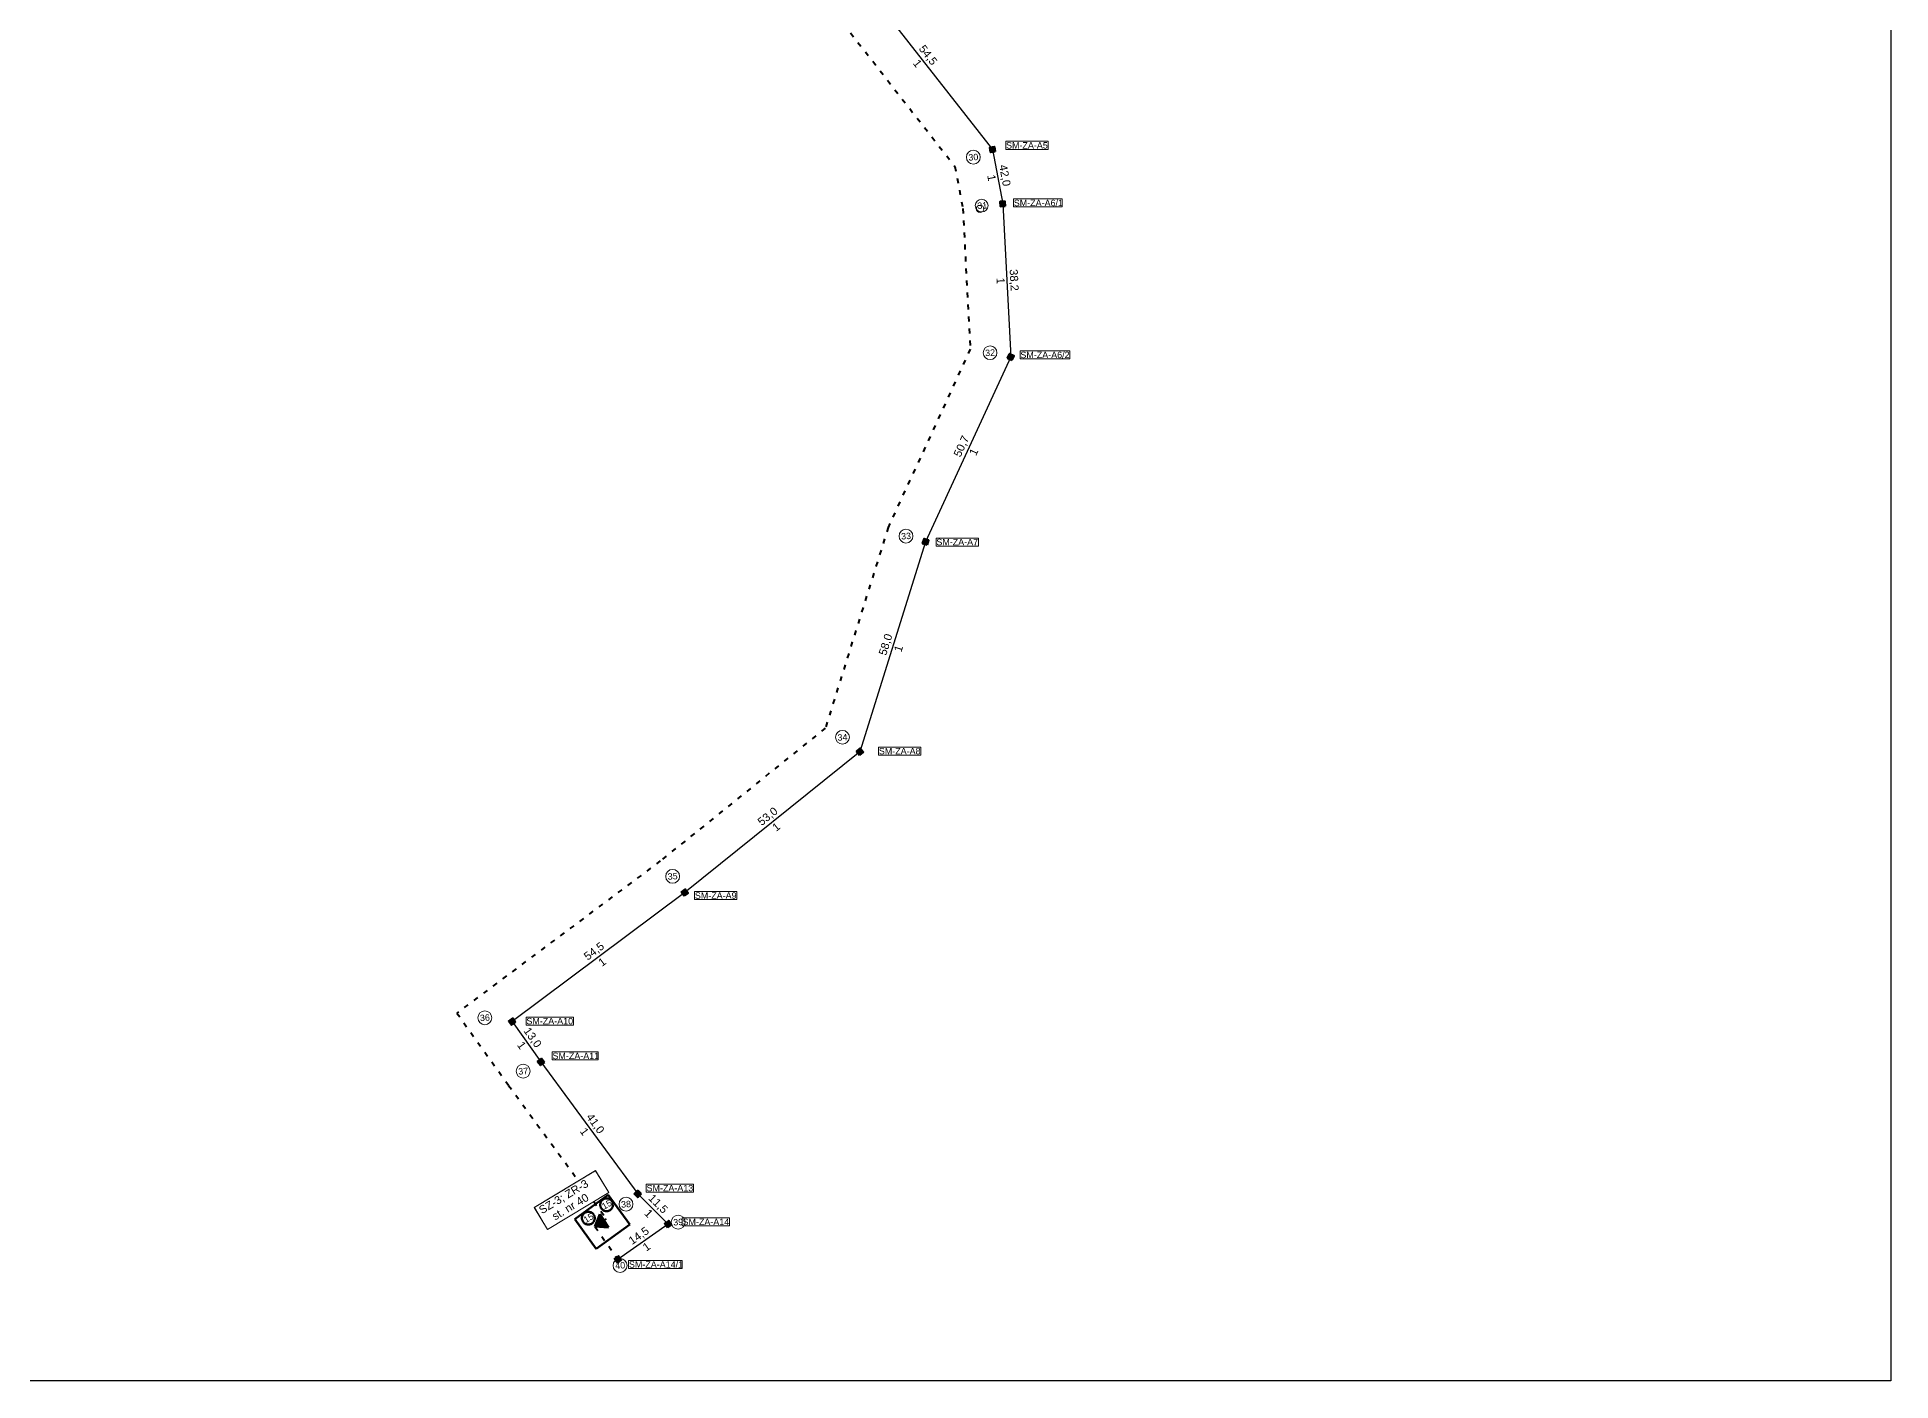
# Model space of a CAD drawing. Header units: metres. Extents: x 7507029 to 7511888, y 5795317 to 5797228.
# Drawn here: x 7507519.5 to 7507982.8, y 5795317.4 to 5795653.2 of the extents above; entities that cross this region are included whole.
import ezdxf

# ---------------------------------------------------------------- set-up
doc = ezdxf.new("R2010")
doc.units = ezdxf.units.M
doc.set_wipeout_variables(frame=1)
doc.linetypes.add('ACAD_ISO03W100', pattern=[30, 12, -18])
for name, color, linetype, lineweight in [('_liczba', 7, 'Continuous', 20), ('kabel projektowany', 30, 'ACAD_ISO03W100', 50), ('kanalizacja instniejaca', 7, 'Continuous', 40), ('l. porządkowa studni', 7, 'Continuous', 20), ('Nazwa studni', 7, 'Continuous', 20), ('obramowanie ramek', 7, 'Continuous', 20), ('wymiarowanie', 7, 'Continuous', 18), ('wymiary', 7, 'Continuous', 20), ('Światłowód', 30, 'ACAD_ISO03W100', 40)]:
    doc.layers.add(name, color=color, linetype=linetype, lineweight=lineweight)
doc.styles.get("Standard").update_dxf_attribs({"font": 'arial.ttf'})
doc.dimstyles.new('długości', dxfattribs={"dimtxt": 2, "dimasz": 0.18, "dimexe": 0.18, "dimexo": 0.0625, "dimgap": 0.5, "dimtad": 1, "dimdec": 0, "dimzin": 0, "dimdsep": 46, "dimtxsty": 'Standard', "dimblk": 'NONE', "dimcen": 0.09, "dimse1": 1, "dimse2": 1, "dimsd1": 1, "dimsd2": 1, "dimclrt": 256, "dimadec": 0, "dimazin": 0, "dimtfac": 1, "dimtdec": 0, "dimtofl": 0, "dimtmove": 1, "dimatfit": 3, "dimfxl": 1, "dimtfill": 1, "dimtolj": 1, "dimtzin": 0, "dimarcsym": 0})
doc.dimstyles.new('liczba kanałów', dxfattribs={"dimtxt": 2, "dimasz": 0.18, "dimexe": 0.18, "dimexo": 0.0625, "dimgap": 0.5, "dimtad": 4, "dimdec": 0, "dimzin": 0, "dimdsep": 46, "dimtxsty": 'Standard', "dimblk": 'NONE', "dimcen": 0.09, "dimse1": 1, "dimse2": 1, "dimsd1": 1, "dimsd2": 1, "dimclrt": 7, "dimadec": 0, "dimazin": 0, "dimtfac": 1, "dimtdec": 0, "dimtofl": 0, "dimtmove": 1, "dimatfit": 3, "dimfxl": 1, "dimtfill": 1, "dimtolj": 1, "dimtzin": 0, "dimarcsym": 0})
picture_1 = doc.add_image_def('image1.jpg', size_in_pixel=(9042, 7042))

# ---------------------------------------------------------------- blocks, each defined once
blk = doc.blocks.new('studnia')
at = {"layer": 'kanalizacja instniejaca', "lineweight": 70}
blk.add_lwpolyline([(0.6, 0.6), (0.6, -0.6), (-0.6, -0.6), (-0.6, 0.6), (0.6, 0.6)], dxfattribs=at)
at = {"layer": 'kanalizacja instniejaca', "lineweight": 100}
for points in [[(-0.6, 0.6), (0.6, -0.6)], [(-0.6, -0.6), (0.6, 0.6)]]:
    blk.add_lwpolyline(points, dxfattribs=at)
blk = doc.blocks.new('*D33')
at = {"layer": 'Defpoints', "color": 0, "transparency": 16777216}
for p in [(7507723.19, 5795669.99), (7507758.31, 5795625.09), (7507758.31, 5795625.09)]:
    blk.add_point(p, dxfattribs=at)
at = {"layer": 'wymiary', "transparency": 16777216, "insert": (7507742.09, 5795648.59), "char_height": 2, "attachment_point": 5, "rotation": 308.0312, "bg_fill": 3, "box_fill_scale": 1.1, "bg_fill_color": 9, "bg_fill_true_color": 13158600, "bg_fill_transparency": 0}
blk.add_mtext('\\A1;54,5', dxfattribs=at)
blk = doc.blocks.new('_None')
blk = doc.blocks.new('*D34')
at = {"layer": 'Defpoints', "color": 0, "transparency": 16777216}
for p in [(7507758.31, 5795625.09), (7507760.85, 5795611.5), (7507760.85, 5795611.5)]:
    blk.add_point(p, dxfattribs=at)
at = {"layer": 'wymiary', "transparency": 16777216, "insert": (7507761.25, 5795618.6), "char_height": 2, "attachment_point": 5, "rotation": 280.5748, "bg_fill": 3, "box_fill_scale": 1.1, "bg_fill_color": 9, "bg_fill_true_color": 13158600, "bg_fill_transparency": 0}
blk.add_mtext('\\A1;42,0', dxfattribs=at)
blk = doc.blocks.new('*D35')
at = {"layer": 'Defpoints', "color": 0, "transparency": 16777216}
for p in [(7507760.85, 5795611.5), (7507762.86, 5795573.27), (7507762.86, 5795573.27)]:
    blk.add_point(p, dxfattribs=at)
at = {"layer": 'wymiary', "transparency": 16777216, "insert": (7507763.55, 5795592.47), "char_height": 2, "attachment_point": 5, "rotation": 273.0096, "bg_fill": 3, "box_fill_scale": 1.1, "bg_fill_color": 9, "bg_fill_true_color": 13158600, "bg_fill_transparency": 0}
blk.add_mtext('\\A1;38,2', dxfattribs=at)
blk = doc.blocks.new('*D36')
at = {"layer": 'Defpoints', "color": 0, "transparency": 16777216}
for p in [(7507762.86, 5795573.27), (7507741.59, 5795527.07), (7507741.59, 5795527.07)]:
    blk.add_point(p, dxfattribs=at)
at = {"layer": 'wymiary', "transparency": 16777216, "insert": (7507750.68, 5795550.88), "char_height": 2, "attachment_point": 5, "rotation": 65.277, "bg_fill": 3, "box_fill_scale": 1.1, "bg_fill_color": 9, "bg_fill_true_color": 13158600, "bg_fill_transparency": 0}
blk.add_mtext('\\A1;50,7', dxfattribs=at)
blk = doc.blocks.new('*D37')
at = {"layer": 'Defpoints', "color": 0, "transparency": 16777216}
for p in [(7507741.59, 5795527.07), (7507725.17, 5795474.63), (7507725.17, 5795474.63)]:
    blk.add_point(p, dxfattribs=at)
at = {"layer": 'wymiary', "transparency": 16777216, "insert": (7507731.75, 5795501.36), "char_height": 2, "attachment_point": 5, "rotation": 72.6135, "bg_fill": 3, "box_fill_scale": 1.1, "bg_fill_color": 9, "bg_fill_true_color": 13158600, "bg_fill_transparency": 0}
blk.add_mtext('\\A1;58,0', dxfattribs=at)
blk = doc.blocks.new('*D38')
at = {"layer": 'Defpoints', "color": 0, "transparency": 16777216}
for p in [(7507725.17, 5795474.63), (7507681.41, 5795439.42), (7507681.41, 5795439.42)]:
    blk.add_point(p, dxfattribs=at)
at = {"layer": 'wymiary', "transparency": 16777216, "insert": (7507702.22, 5795458.35), "char_height": 2, "attachment_point": 5, "rotation": 38.8175, "bg_fill": 3, "box_fill_scale": 1.1, "bg_fill_color": 9, "bg_fill_true_color": 13158600, "bg_fill_transparency": 0}
blk.add_mtext('\\A1;53,0', dxfattribs=at)
blk = doc.blocks.new('*D39')
at = {"layer": 'Defpoints', "color": 0, "transparency": 16777216}
for p in [(7507681.41, 5795439.42), (7507638.27, 5795407.19), (7507638.27, 5795407.19)]:
    blk.add_point(p, dxfattribs=at)
at = {"layer": 'wymiary', "transparency": 16777216, "insert": (7507658.82, 5795424.67), "char_height": 2, "attachment_point": 5, "rotation": 36.7666, "bg_fill": 3, "box_fill_scale": 1.1, "bg_fill_color": 9, "bg_fill_true_color": 13158600, "bg_fill_transparency": 0}
blk.add_mtext('\\A1;54,5', dxfattribs=at)
blk = doc.blocks.new('*D40')
at = {"layer": 'Defpoints', "color": 0, "transparency": 16777216}
for p in [(7507638.27, 5795407.19), (7507645.47, 5795397.11), (7507645.47, 5795397.11)]:
    blk.add_point(p, dxfattribs=at)
at = {"layer": 'wymiary', "transparency": 16777216, "insert": (7507643.26, 5795403.14), "char_height": 2, "attachment_point": 5, "rotation": 305.5333, "bg_fill": 3, "box_fill_scale": 1.1, "bg_fill_color": 9, "bg_fill_true_color": 13158600, "bg_fill_transparency": 0}
blk.add_mtext('\\A1;13,0', dxfattribs=at)
blk = doc.blocks.new('*D41')
at = {"layer": 'Defpoints', "color": 0, "transparency": 16777216}
for p in [(7507645.47, 5795397.11), (7507669.66, 5795364.14), (7507669.66, 5795364.14)]:
    blk.add_point(p, dxfattribs=at)
at = {"layer": 'wymiary', "transparency": 16777216, "insert": (7507658.94, 5795381.63), "char_height": 2, "attachment_point": 5, "rotation": 306.2594, "bg_fill": 3, "box_fill_scale": 1.1, "bg_fill_color": 9, "bg_fill_true_color": 13158600, "bg_fill_transparency": 0}
blk.add_mtext('\\A1;41,0', dxfattribs=at)
blk = doc.blocks.new('*D42')
at = {"layer": 'wymiary', "transparency": 16777216, "insert": (7507674.65, 5795361.57), "char_height": 2, "attachment_point": 5, "rotation": 315.1489, "bg_fill": 3, "box_fill_scale": 1.1, "bg_fill_color": 9, "bg_fill_true_color": 13158600, "bg_fill_transparency": 0}
blk.add_mtext('\\A1;11,5', dxfattribs=at)
at = {"layer": 'Defpoints', "color": 0, "transparency": 16777216}
for p in [(7507669.66, 5795364.14), (7507677.25, 5795356.59), (7507677.25, 5795356.59)]:
    blk.add_point(p, dxfattribs=at)
blk = doc.blocks.new('*D43')
at = {"layer": 'Defpoints', "color": 0, "transparency": 16777216}
for p in [(7507677.25, 5795356.59), (7507664.7, 5795347.79), (7507664.7, 5795347.79)]:
    blk.add_point(p, dxfattribs=at)
at = {"layer": 'wymiary', "transparency": 16777216, "insert": (7507670, 5795353.58), "char_height": 2, "attachment_point": 5, "rotation": 35.0168, "bg_fill": 3, "box_fill_scale": 1.1, "bg_fill_color": 9, "bg_fill_true_color": 13158600, "bg_fill_transparency": 0}
blk.add_mtext('\\A1;14,5', dxfattribs=at)
blk = doc.blocks.new('*D73')
at = {"layer": 'Defpoints', "color": 0, "transparency": 16777216}
for p in [(7507723.19, 5795669.99), (7507758.31, 5795625.09), (7507758.31, 5795625.09)]:
    blk.add_point(p, dxfattribs=at)
at = {"layer": '_liczba', "color": 7, "transparency": 16777216, "insert": (7507739.57, 5795646.61), "char_height": 2, "attachment_point": 5, "rotation": 308.0312, "bg_fill": 3, "box_fill_scale": 1.1, "bg_fill_color": 9, "bg_fill_true_color": 13158600, "bg_fill_transparency": 0}
blk.add_mtext('\\A1;1', dxfattribs=at)
blk = doc.blocks.new('*D74')
at = {"layer": 'Defpoints', "color": 0, "transparency": 16777216}
for p in [(7507758.31, 5795625.09), (7507760.85, 5795611.5), (7507760.85, 5795611.5)]:
    blk.add_point(p, dxfattribs=at)
at = {"layer": '_liczba', "color": 7, "transparency": 16777216, "insert": (7507758.1, 5795618.02), "char_height": 2, "attachment_point": 5, "rotation": 280.5748, "bg_fill": 3, "box_fill_scale": 1.1, "bg_fill_color": 9, "bg_fill_true_color": 13158600, "bg_fill_transparency": 0}
blk.add_mtext('\\A1;1', dxfattribs=at)
blk = doc.blocks.new('*D75')
at = {"layer": 'Defpoints', "color": 0, "transparency": 16777216}
for p in [(7507760.85, 5795611.5), (7507762.86, 5795573.27), (7507762.86, 5795573.27)]:
    blk.add_point(p, dxfattribs=at)
at = {"layer": '_liczba', "color": 7, "transparency": 16777216, "insert": (7507760.35, 5795592.3), "char_height": 2, "attachment_point": 5, "rotation": 273.0096, "bg_fill": 3, "box_fill_scale": 1.1, "bg_fill_color": 9, "bg_fill_true_color": 13158600, "bg_fill_transparency": 0}
blk.add_mtext('\\A1;1', dxfattribs=at)
blk = doc.blocks.new('*D76')
at = {"layer": 'Defpoints', "color": 0, "transparency": 16777216}
for p in [(7507762.86, 5795573.27), (7507741.59, 5795527.07), (7507741.59, 5795527.07)]:
    blk.add_point(p, dxfattribs=at)
at = {"layer": '_liczba', "color": 7, "transparency": 16777216, "insert": (7507753.59, 5795549.54), "char_height": 2, "attachment_point": 5, "rotation": 65.277, "bg_fill": 3, "box_fill_scale": 1.1, "bg_fill_color": 9, "bg_fill_true_color": 13158600, "bg_fill_transparency": 0}
blk.add_mtext('\\A1;1', dxfattribs=at)
blk = doc.blocks.new('*D77')
at = {"layer": 'Defpoints', "color": 0, "transparency": 16777216}
for p in [(7507741.59, 5795527.07), (7507725.17, 5795474.63), (7507725.17, 5795474.63)]:
    blk.add_point(p, dxfattribs=at)
at = {"layer": '_liczba', "color": 7, "transparency": 16777216, "insert": (7507734.81, 5795500.4), "char_height": 2, "attachment_point": 5, "rotation": 72.6135, "bg_fill": 3, "box_fill_scale": 1.1, "bg_fill_color": 9, "bg_fill_true_color": 13158600, "bg_fill_transparency": 0}
blk.add_mtext('\\A1;1', dxfattribs=at)
blk = doc.blocks.new('*D78')
at = {"layer": 'Defpoints', "color": 0, "transparency": 16777216}
for p in [(7507725.17, 5795474.63), (7507681.41, 5795439.42), (7507681.41, 5795439.42)]:
    blk.add_point(p, dxfattribs=at)
at = {"layer": '_liczba', "color": 7, "transparency": 16777216, "insert": (7507704.23, 5795455.85), "char_height": 2, "attachment_point": 5, "rotation": 38.8175, "bg_fill": 3, "box_fill_scale": 1.1, "bg_fill_color": 9, "bg_fill_true_color": 13158600, "bg_fill_transparency": 0}
blk.add_mtext('\\A1;1', dxfattribs=at)
blk = doc.blocks.new('*D79')
at = {"layer": 'Defpoints', "color": 0, "transparency": 16777216}
for p in [(7507681.41, 5795439.42), (7507638.27, 5795407.19), (7507638.27, 5795407.19)]:
    blk.add_point(p, dxfattribs=at)
at = {"layer": '_liczba', "color": 7, "transparency": 16777216, "insert": (7507660.74, 5795422.1), "char_height": 2, "attachment_point": 5, "rotation": 36.7666, "bg_fill": 3, "box_fill_scale": 1.1, "bg_fill_color": 9, "bg_fill_true_color": 13158600, "bg_fill_transparency": 0}
blk.add_mtext('\\A1;1', dxfattribs=at)
blk = doc.blocks.new('*D80')
at = {"layer": 'Defpoints', "color": 0, "transparency": 16777216}
for p in [(7507638.27, 5795407.19), (7507645.47, 5795397.11), (7507645.47, 5795397.11)]:
    blk.add_point(p, dxfattribs=at)
at = {"layer": '_liczba', "color": 7, "transparency": 16777216, "insert": (7507640.65, 5795401.28), "char_height": 2, "attachment_point": 5, "rotation": 305.5333, "bg_fill": 3, "box_fill_scale": 1.1, "bg_fill_color": 9, "bg_fill_true_color": 13158600, "bg_fill_transparency": 0}
blk.add_mtext('\\A1;1', dxfattribs=at)
blk = doc.blocks.new('*D81')
at = {"layer": 'Defpoints', "color": 0, "transparency": 16777216}
for p in [(7507645.47, 5795397.11), (7507669.66, 5795364.14), (7507669.66, 5795364.14)]:
    blk.add_point(p, dxfattribs=at)
at = {"layer": '_liczba', "color": 7, "transparency": 16777216, "insert": (7507656.35, 5795379.73), "char_height": 2, "attachment_point": 5, "rotation": 306.2594, "bg_fill": 3, "box_fill_scale": 1.1, "bg_fill_color": 9, "bg_fill_true_color": 13158600, "bg_fill_transparency": 0}
blk.add_mtext('\\A1;1', dxfattribs=at)
blk = doc.blocks.new('*D82')
at = {"layer": 'Defpoints', "color": 0, "transparency": 16777216}
for p in [(7507669.66, 5795364.14), (7507677.25, 5795356.59), (7507677.25, 5795356.59)]:
    blk.add_point(p, dxfattribs=at)
at = {"layer": '_liczba', "color": 7, "transparency": 16777216, "insert": (7507672.39, 5795359.29), "char_height": 2, "attachment_point": 5, "rotation": 315.1489, "bg_fill": 3, "box_fill_scale": 1.1, "bg_fill_color": 9, "bg_fill_true_color": 13158600, "bg_fill_transparency": 0}
blk.add_mtext('\\A1;1', dxfattribs=at)
blk = doc.blocks.new('*D83')
at = {"layer": 'Defpoints', "color": 0, "transparency": 16777216}
for p in [(7507677.25, 5795356.59), (7507664.7, 5795347.79), (7507664.7, 5795347.79)]:
    blk.add_point(p, dxfattribs=at)
at = {"layer": '_liczba', "color": 7, "transparency": 16777216, "insert": (7507671.84, 5795350.96), "char_height": 2, "attachment_point": 5, "rotation": 35.0168, "bg_fill": 3, "box_fill_scale": 1.1, "bg_fill_color": 9, "bg_fill_true_color": 13158600, "bg_fill_transparency": 0}
blk.add_mtext('\\A1;1', dxfattribs=at)

msp = doc.modelspace()

# ---------------------------------------------------------------- hatches: boundary and pattern name
at = {"layer": 'kabel projektowany', "ltscale": 2}
h = msp.add_hatch(color=256, dxfattribs=at)
h.dxf.hatch_style = 1
h.paths.add_polyline_path([(7507662.38, 5795355.76), (7507658.99, 5795355.98), (7507661.24, 5795357.5)])
h.paths.add_polyline_path([(7507661.24, 5795357.5), (7507658.99, 5795355.98), (7507658.96, 5795355.98), (7507660.2, 5795359.08)])

# ---------------------------------------------------------------- linework, layer by layer
msp.add_lwpolyline([(7507499.14, 5795827.89), (7507528.38, 5795815.72), (7507567.96, 5795800.43), (7507602.02, 5795786.38), (7507596.01, 5795773.21), (7507625.63, 5795761.84), (7507643.01, 5795754.1), (7507659.01, 5795753.02), (7507665.03, 5795755.7), (7507673.01, 5795742.93), (7507684.02, 5795728.28), (7507720.78, 5795672.82), (7507723.19, 5795669.99), (7507758.31, 5795625.09), (7507760.85, 5795611.5), (7507762.86, 5795573.27), (7507741.59, 5795527.07), (7507725.17, 5795474.63), (7507681.41, 5795439.42), (7507638.27, 5795407.19), (7507645.47, 5795397.11), (7507669.66, 5795364.14), (7507677.25, 5795356.59), (7507664.7, 5795347.79)])
at = {"layer": '_liczba'}
msp.add_lwpolyline([(7507680.76, 5795358.16), (7507680.76, 5795356.15), (7507692.58, 5795356.15), (7507692.58, 5795358.16)], close=True, dxfattribs=at)
msp.add_circle((7507631.45, 5795408.16), 1.73, dxfattribs=at)
at = {"layer": 'kabel projektowany', "ltscale": 1.5}
msp.add_lwpolyline([(7507660.2, 5795359.08), (7507662.38, 5795355.76), (7507658.96, 5795355.98)], close=True, dxfattribs=at)
msp.add_circle((7507657.31, 5795358.09), 1.6, dxfattribs=at)
at = {"layer": 'Światłowód', "ltscale": 0.1}
msp.add_lwpolyline([(7507495.34, 5795818.64), (7507524.66, 5795806.44), (7507564.25, 5795791.15), (7507588.62, 5795781.09), (7507582.5, 5795767.68), (7507621.8, 5795752.6), (7507640.56, 5795744.24), (7507660.82, 5795742.87), (7507661.16, 5795743.02), (7507664.76, 5795737.27), (7507675.85, 5795722.51), (7507712.78, 5795666.8), (7507715.44, 5795663.67), (7507748.93, 5795620.85), (7507750.9, 5795610.31), (7507752.74, 5795575.21), (7507732.24, 5795530.67), (7507716.53, 5795480.51), (7507675.28, 5795447.33), (7507624.45, 5795409.34), (7507637.37, 5795391.25), (7507661.78, 5795357.96), (7507658.96, 5795355.98), (7507664.7, 5795347.79)], dxfattribs=at)

# ---------------------------------------------------------------- block references
for p, rotation in [((7507758.31, 5795625.09), 280.5747911310835), ((7507760.85, 5795611.5), 273.0096250752048), ((7507762.86, 5795573.27), 245.2770032044976), ((7507741.59, 5795527.07), 252.613522994719), ((7507725.17, 5795474.63), 218.8175399078194), ((7507681.41, 5795439.42), 216.7665505754303), ((7507638.27, 5795407.19), 305.5332570454948), ((7507645.47, 5795397.11), 306.2593956151048), ((7507669.66, 5795364.14), 315.1489429282175), ((7507677.25, 5795356.59), 215.0168293607676), ((7507664.7, 5795347.79), 215.0168293607676)]:
    msp.add_blockref('studnia', p, dxfattribs=dict(rotation=rotation))

# ---------------------------------------------------------------- texts
at = {"linetype": 'ByBlock', "ltscale": 1.5, "insert": (7507654.42, 5795357.38), "char_height": 1.6, "width": 5.8409, "attachment_point": 1, "rotation": 29.9132}
msp.add_mtext('\\pxqc;15', dxfattribs=at)
at = {"layer": 'l. porządkowa studni'}
msp.add_text('SM-ZA-A14', height=1.6, dxfattribs=at).set_placement((7507680.84, 5795356.35))
at = {"layer": 'Nazwa studni'}
for s, p in [('34', (7507719.62, 5795477.36)), ('36', (7507630.26, 5795407.3))]:
    msp.add_text(s, height=1.6, rotation=3.6374, dxfattribs=at).set_placement(p)

# ---------------------------------------------------------------- pictures from other files: only their frames are drawn
image = msp.add_image(picture_1, insert=(7507120.61, 5795317.42), size_in_units=(862.23, 671.51))
image.dxf.flags = 7

# ---------------------------------------------------------------- next in the draw order: dimensions: what is measured, and where the dimension line sits
at = {"layer": 'wymiary'}
dim = msp.add_aligned_dim(p1=(7507723.19, 5795669.99), p2=(7507758.31, 5795625.09), distance=0, text='54,5', dimstyle='długości', dxfattribs=at)
dim.commit()
dim.dimension.update_dxf_attribs({"geometry": '*D33', "text_midpoint": (7507742.09, 5795648.59)})

# ---------------------------------------------------------------- next in the draw order: dimensions: what is measured, and where the dimension line sits
dim = msp.add_aligned_dim(p1=(7507758.31, 5795625.09), p2=(7507760.85, 5795611.5), distance=0, text='42,0', dimstyle='długości', dxfattribs=at)
dim.commit()
dim.dimension.update_dxf_attribs({"geometry": '*D34', "text_midpoint": (7507761.25, 5795618.6)})

# ---------------------------------------------------------------- next in the draw order: dimensions: what is measured, and where the dimension line sits
at = {"layer": '_liczba'}
dim = msp.add_aligned_dim(p1=(7507723.19, 5795669.99), p2=(7507758.31, 5795625.09), distance=0, text='1', dimstyle='liczba kanałów', dxfattribs=at)
dim.commit()
dim.dimension.update_dxf_attribs({"geometry": '*D73', "text_midpoint": (7507739.57, 5795646.61)})
at = {"layer": 'wymiary'}
dim = msp.add_aligned_dim(p1=(7507760.85, 5795611.5), p2=(7507762.86, 5795573.27), distance=0, text='<>,2', dimstyle='długości', dxfattribs=at)
dim.commit()
dim.dimension.update_dxf_attribs({"geometry": '*D35', "text_midpoint": (7507763.55, 5795592.47)})

# ---------------------------------------------------------------- next in the draw order: linework, layer by layer
at = {"layer": '_liczba'}
msp.add_lwpolyline([(7507765.2, 5795574.77), (7507765.2, 5795572.77), (7507777.63, 5795572.77), (7507777.63, 5795574.77)], close=True, dxfattribs=at)

# ---------------------------------------------------------------- next in the draw order: texts
at = {"layer": 'l. porządkowa studni'}
msp.add_text('SM-ZA-A6/2', height=1.6, dxfattribs=at).set_placement((7507765.28, 5795572.97))

# ---------------------------------------------------------------- next in the draw order: dimensions: what is measured, and where the dimension line sits
at = {"layer": '_liczba'}
dim = msp.add_aligned_dim(p1=(7507758.31, 5795625.09), p2=(7507760.85, 5795611.5), distance=0, text='1', dimstyle='liczba kanałów', dxfattribs=at)
dim.commit()
dim.dimension.update_dxf_attribs({"geometry": '*D74', "text_midpoint": (7507758.1, 5795618.02)})
at = {"layer": 'wymiary'}
dim = msp.add_aligned_dim(p1=(7507762.86, 5795573.27), p2=(7507741.59, 5795527.07), distance=0, text='50,7', dimstyle='długości', dxfattribs=at)
dim.commit()
dim.dimension.update_dxf_attribs({"geometry": '*D36', "text_midpoint": (7507750.68, 5795550.88)})

# ---------------------------------------------------------------- next in the draw order: linework, layer by layer
at = {"layer": '_liczba'}
msp.add_lwpolyline([(7507761.63, 5795627.14), (7507761.63, 5795625.13), (7507772.22, 5795625.13), (7507772.22, 5795627.14)], close=True, dxfattribs=at)
for centre, radius in [((7507753.52, 5795623.17), 1.72), ((7507755.21, 5795610.27), 0.941)]:
    msp.add_circle(centre, radius, dxfattribs=at)

# ---------------------------------------------------------------- next in the draw order: texts
at = {"layer": 'l. porządkowa studni'}
msp.add_text('SM-ZA-A5', height=1.6, dxfattribs=at).set_placement((7507761.7, 5795625.33))
at = {"layer": 'Nazwa studni'}
msp.add_text('30', height=1.6, rotation=3.6374, dxfattribs=at).set_placement((7507752.33, 5795622.3))

# ---------------------------------------------------------------- next in the draw order: dimensions: what is measured, and where the dimension line sits
at = {"layer": '_liczba'}
dim = msp.add_aligned_dim(p1=(7507760.85, 5795611.5), p2=(7507762.86, 5795573.27), distance=0, text='1', dimstyle='liczba kanałów', dxfattribs=at)
dim.commit()
dim.dimension.update_dxf_attribs({"geometry": '*D75', "text_midpoint": (7507760.35, 5795592.3)})
at = {"layer": 'wymiary'}
dim = msp.add_aligned_dim(p1=(7507741.59, 5795527.07), p2=(7507725.17, 5795474.63), distance=0, text='58,0', dimstyle='długości', dxfattribs=at)
dim.commit()
dim.dimension.update_dxf_attribs({"geometry": '*D37', "text_midpoint": (7507731.75, 5795501.36)})

# ---------------------------------------------------------------- next in the draw order: linework, layer by layer
at = {"layer": '_liczba'}
msp.add_lwpolyline([(7507763.55, 5795612.74), (7507763.55, 5795610.73), (7507775.69, 5795610.73), (7507775.69, 5795612.74)], close=True, dxfattribs=at)
msp.add_circle((7507755.59, 5795611.08), 1.6, dxfattribs=at)

# ---------------------------------------------------------------- next in the draw order: texts
at = {"layer": 'l. porządkowa studni'}
msp.add_text('SM-ZA-A6/1', height=1.6, dxfattribs=at).set_placement((7507763.63, 5795610.94))
at = {"layer": 'Nazwa studni'}
msp.add_text('31', height=1.6, rotation=3.6374, dxfattribs=at).set_placement((7507754.55, 5795610.22))

# ---------------------------------------------------------------- next in the draw order: dimensions: what is measured, and where the dimension line sits
at = {"layer": '_liczba'}
dim = msp.add_aligned_dim(p1=(7507762.86, 5795573.27), p2=(7507741.59, 5795527.07), distance=0, text='1', dimstyle='liczba kanałów', dxfattribs=at)
dim.commit()
dim.dimension.update_dxf_attribs({"geometry": '*D76', "text_midpoint": (7507753.59, 5795549.54)})
at = {"layer": 'wymiary'}
dim = msp.add_aligned_dim(p1=(7507725.17, 5795474.63), p2=(7507681.41, 5795439.42), distance=0, text='53,0', dimstyle='długości', dxfattribs=at)
dim.commit()
dim.dimension.update_dxf_attribs({"geometry": '*D38', "text_midpoint": (7507702.22, 5795458.35)})

# ---------------------------------------------------------------- next in the draw order: linework, layer by layer
at = {"layer": '_liczba'}
msp.add_lwpolyline([(7507744.2, 5795528.01), (7507744.2, 5795526.01), (7507754.78, 5795526.01), (7507754.78, 5795528.01)], close=True, dxfattribs=at)
msp.add_circle((7507757.7, 5795574.31), 1.72, dxfattribs=at)

# ---------------------------------------------------------------- next in the draw order: texts
at = {"layer": 'l. porządkowa studni'}
msp.add_text('SM-ZA-A7', height=1.6, dxfattribs=at).set_placement((7507744.28, 5795526.21))
at = {"layer": 'Nazwa studni'}
msp.add_text('32', height=1.6, rotation=3.6374, dxfattribs=at).set_placement((7507756.52, 5795573.44))

# ---------------------------------------------------------------- next in the draw order: dimensions: what is measured, and where the dimension line sits
at = {"layer": '_liczba'}
dim = msp.add_aligned_dim(p1=(7507741.59, 5795527.07), p2=(7507725.17, 5795474.63), distance=0, text='1', dimstyle='liczba kanałów', dxfattribs=at)
dim.commit()
dim.dimension.update_dxf_attribs({"geometry": '*D77', "text_midpoint": (7507734.81, 5795500.4)})
at = {"layer": 'wymiary'}
dim = msp.add_aligned_dim(p1=(7507681.41, 5795439.42), p2=(7507638.27, 5795407.19), distance=0, text='<>,5', dimstyle='długości', dxfattribs=at)
dim.commit()
dim.dimension.update_dxf_attribs({"geometry": '*D39', "text_midpoint": (7507658.82, 5795424.67)})

# ---------------------------------------------------------------- next in the draw order: linework, layer by layer
at = {"layer": '_liczba'}
msp.add_lwpolyline([(7507729.82, 5795475.78), (7507729.82, 5795473.77), (7507740.41, 5795473.77), (7507740.41, 5795475.78)], close=True, dxfattribs=at)
msp.add_circle((7507736.69, 5795528.5), 1.73, dxfattribs=at)

# ---------------------------------------------------------------- next in the draw order: texts
at = {"layer": 'l. porządkowa studni'}
msp.add_text('SM-ZA-A8', height=1.6, dxfattribs=at).set_placement((7507729.9, 5795473.97))
at = {"layer": 'Nazwa studni'}
msp.add_text('33', height=1.6, rotation=3.6374, dxfattribs=at).set_placement((7507735.51, 5795527.63))

# ---------------------------------------------------------------- next in the draw order: dimensions: what is measured, and where the dimension line sits
at = {"layer": '_liczba'}
dim = msp.add_aligned_dim(p1=(7507725.17, 5795474.63), p2=(7507681.41, 5795439.42), distance=0, text='1', dimstyle='liczba kanałów', dxfattribs=at)
dim.commit()
dim.dimension.update_dxf_attribs({"geometry": '*D78', "text_midpoint": (7507704.23, 5795455.85)})
at = {"layer": 'wymiary'}
dim = msp.add_aligned_dim(p1=(7507638.27, 5795407.19), p2=(7507645.47, 5795397.11), distance=0, text='13,0', dimstyle='długości', dxfattribs=at)
dim.commit()
dim.dimension.update_dxf_attribs({"geometry": '*D40', "text_midpoint": (7507643.26, 5795403.14)})

# ---------------------------------------------------------------- next in the draw order: linework, layer by layer
at = {"layer": '_liczba'}
msp.add_lwpolyline([(7507683.84, 5795439.69), (7507683.84, 5795437.68), (7507694.43, 5795437.68), (7507694.43, 5795439.69)], close=True, dxfattribs=at)
for centre, radius in [((7507720.81, 5795478.23), 1.72), ((7507678.37, 5795443.49), 1.73)]:
    msp.add_circle(centre, radius, dxfattribs=at)

# ---------------------------------------------------------------- next in the draw order: texts
at = {"layer": 'l. porządkowa studni'}
msp.add_text('SM-ZA-A9', height=1.6, dxfattribs=at).set_placement((7507683.92, 5795437.89))
at = {"layer": 'Nazwa studni'}
msp.add_text('35', height=1.6, rotation=3.6374, dxfattribs=at).set_placement((7507677.18, 5795442.63))

# ---------------------------------------------------------------- next in the draw order: dimensions: what is measured, and where the dimension line sits
at = {"layer": '_liczba'}
dim = msp.add_aligned_dim(p1=(7507681.41, 5795439.42), p2=(7507638.27, 5795407.19), distance=0, text='1', dimstyle='liczba kanałów', dxfattribs=at)
dim.commit()
dim.dimension.update_dxf_attribs({"geometry": '*D79', "text_midpoint": (7507660.74, 5795422.1)})
at = {"layer": 'wymiary'}
dim = msp.add_aligned_dim(p1=(7507645.47, 5795397.11), p2=(7507669.66, 5795364.14), distance=0, text='<>,0', dimstyle='długości', dxfattribs=at)
dim.commit()
dim.dimension.update_dxf_attribs({"geometry": '*D41', "text_midpoint": (7507658.94, 5795381.63)})

# ---------------------------------------------------------------- next in the draw order: dimensions: what is measured, and where the dimension line sits
at = {"layer": '_liczba'}
dim = msp.add_aligned_dim(p1=(7507638.27, 5795407.19), p2=(7507645.47, 5795397.11), distance=0, text='1', dimstyle='liczba kanałów', dxfattribs=at)
dim.commit()
dim.dimension.update_dxf_attribs({"geometry": '*D80', "text_midpoint": (7507640.65, 5795401.28)})
at = {"layer": 'wymiary'}
dim = msp.add_aligned_dim(p1=(7507669.66, 5795364.14), p2=(7507677.25, 5795356.59), distance=0, text='<>,5', dimstyle='długości', dxfattribs=at)
dim.commit()
dim.dimension.update_dxf_attribs({"geometry": '*D42', "text_midpoint": (7507674.65, 5795361.57)})

# ---------------------------------------------------------------- next in the draw order: linework, layer by layer
at = {"layer": '_liczba'}
msp.add_lwpolyline([(7507641.75, 5795408.33), (7507641.75, 5795406.32), (7507653.57, 5795406.32), (7507653.57, 5795408.33)], close=True, dxfattribs=at)
msp.add_circle((7507641.01, 5795394.81), 1.73, dxfattribs=at)

# ---------------------------------------------------------------- next in the draw order: texts
at = {"layer": 'l. porządkowa studni'}
msp.add_text('SM-ZA-A10', height=1.6, dxfattribs=at).set_placement((7507641.82, 5795406.52))
at = {"layer": 'Nazwa studni'}
msp.add_text('37', height=1.6, rotation=3.6374, dxfattribs=at).set_placement((7507639.83, 5795393.94))

# ---------------------------------------------------------------- next in the draw order: dimensions: what is measured, and where the dimension line sits
at = {"layer": '_liczba'}
dim = msp.add_aligned_dim(p1=(7507645.47, 5795397.11), p2=(7507669.66, 5795364.14), distance=0, text='1', dimstyle='liczba kanałów', dxfattribs=at)
dim.commit()
dim.dimension.update_dxf_attribs({"geometry": '*D81', "text_midpoint": (7507656.35, 5795379.73)})
at = {"layer": 'wymiary'}
dim = msp.add_aligned_dim(p1=(7507677.25, 5795356.59), p2=(7507664.7, 5795347.79), distance=0, text='14,5', dimstyle='długości', dxfattribs=at)
dim.commit()
dim.dimension.update_dxf_attribs({"geometry": '*D43', "text_midpoint": (7507670, 5795353.58)})

# ---------------------------------------------------------------- next in the draw order: linework, layer by layer
at = {"layer": '_liczba'}
msp.add_lwpolyline([(7507648.26, 5795399.63), (7507648.26, 5795397.62), (7507659.78, 5795397.62), (7507659.78, 5795399.63)], close=True, dxfattribs=at)

# ---------------------------------------------------------------- next in the draw order: texts
at = {"layer": 'l. porządkowa studni'}
msp.add_text('SM-ZA-A11', height=1.6, dxfattribs=at).set_placement((7507648.34, 5795397.82))

# ---------------------------------------------------------------- next in the draw order: dimensions: what is measured, and where the dimension line sits
at = {"layer": '_liczba'}
dim = msp.add_aligned_dim(p1=(7507669.66, 5795364.14), p2=(7507677.25, 5795356.59), distance=0, text='1', dimstyle='liczba kanałów', dxfattribs=at)
dim.commit()
dim.dimension.update_dxf_attribs({"geometry": '*D82', "text_midpoint": (7507672.39, 5795359.29)})

# ---------------------------------------------------------------- next in the draw order: linework, layer by layer
msp.add_lwpolyline([(7507671.77, 5795366.59), (7507671.77, 5795364.59), (7507683.6, 5795364.59), (7507683.6, 5795366.59)], close=True, dxfattribs=at)
msp.add_circle((7507666.72, 5795361.57), 1.73, dxfattribs=at)

# ---------------------------------------------------------------- next in the draw order: texts
at = {"layer": 'l. porządkowa studni'}
msp.add_text('SM-ZA-A13', height=1.6, dxfattribs=at).set_placement((7507671.85, 5795364.79))
at = {"layer": 'Nazwa studni'}
msp.add_text('38', height=1.6, rotation=3.6374, dxfattribs=at).set_placement((7507665.53, 5795360.7))

# ---------------------------------------------------------------- next in the draw order: dimensions: what is measured, and where the dimension line sits
at = {"layer": '_liczba'}
dim = msp.add_aligned_dim(p1=(7507677.25, 5795356.59), p2=(7507664.7, 5795347.79), distance=0, text='1', dimstyle='liczba kanałów', dxfattribs=at)
dim.commit()
dim.dimension.update_dxf_attribs({"geometry": '*D83', "text_midpoint": (7507671.84, 5795350.96)})

# ---------------------------------------------------------------- next in the draw order: linework, layer by layer
msp.add_lwpolyline([(7507667.37, 5795347.52), (7507667.37, 5795345.51), (7507680.75, 5795345.51), (7507680.75, 5795347.52)], close=True, dxfattribs=at)
for centre, radius in [((7507679.76, 5795357.1), 1.73), ((7507665.22, 5795346.26), 1.75)]:
    msp.add_circle(centre, radius, dxfattribs=at)
at = {"layer": 'kabel projektowany', "ltscale": 1.5}
msp.add_lwpolyline([(7507653.92, 5795357.85), (7507662.29, 5795363.92), (7507667.67, 5795356.5), (7507659.3, 5795350.43)], close=True, dxfattribs=at)

# ---------------------------------------------------------------- next in the draw order: texts
at = {"layer": 'l. porządkowa studni'}
msp.add_text('SM-ZA-A14/1', height=1.6, dxfattribs=at).set_placement((7507667.45, 5795345.72))
at = {"layer": 'Nazwa studni'}
for s, p in [('39', (7507678.57, 5795356.23)), ('40', (7507664.07, 5795345.4))]:
    msp.add_text(s, height=1.6, rotation=3.6374, dxfattribs=at).set_placement(p)

# ---------------------------------------------------------------- next in the draw order: wipeouts: each hides what was drawn before it
msp.add_wipeout([(7507647.15, 5795355.5), (7507662.29, 5795364.56), (7507659.06, 5795369.78), (7507643.96, 5795360.68)]).dxf.layer = 'wymiarowanie'

# ---------------------------------------------------------------- next in the draw order: linework, layer by layer
at = {"layer": 'kabel projektowany', "ltscale": 1.5}
msp.add_circle((7507661.87, 5795361.43), 1.6, dxfattribs=at)
at = {"layer": 'obramowanie ramek'}
msp.add_lwpolyline([(7507662.42, 5795364.51), (7507647.09, 5795355.24), (7507643.79, 5795360.72), (7507659.12, 5795369.99)], close=True, dxfattribs=at)

# ---------------------------------------------------------------- next in the draw order: texts
at = {"linetype": 'ByBlock', "ltscale": 1.5, "insert": (7507658.98, 5795360.73), "char_height": 1.6, "width": 5.8409, "attachment_point": 1, "rotation": 29.9132}
msp.add_mtext('\\pxqc;15', dxfattribs=at)
at = {"layer": 'wymiarowanie'}
for s, p in [('SZ-3; ZR-3', (7507645.7, 5795359.04)), ('st. nr 40', (7507648.98, 5795357.48))]:
    msp.add_text(s, height=2, rotation=30.9869, dxfattribs=at).set_placement(p)

doc.saveas('drawing.dxf')
